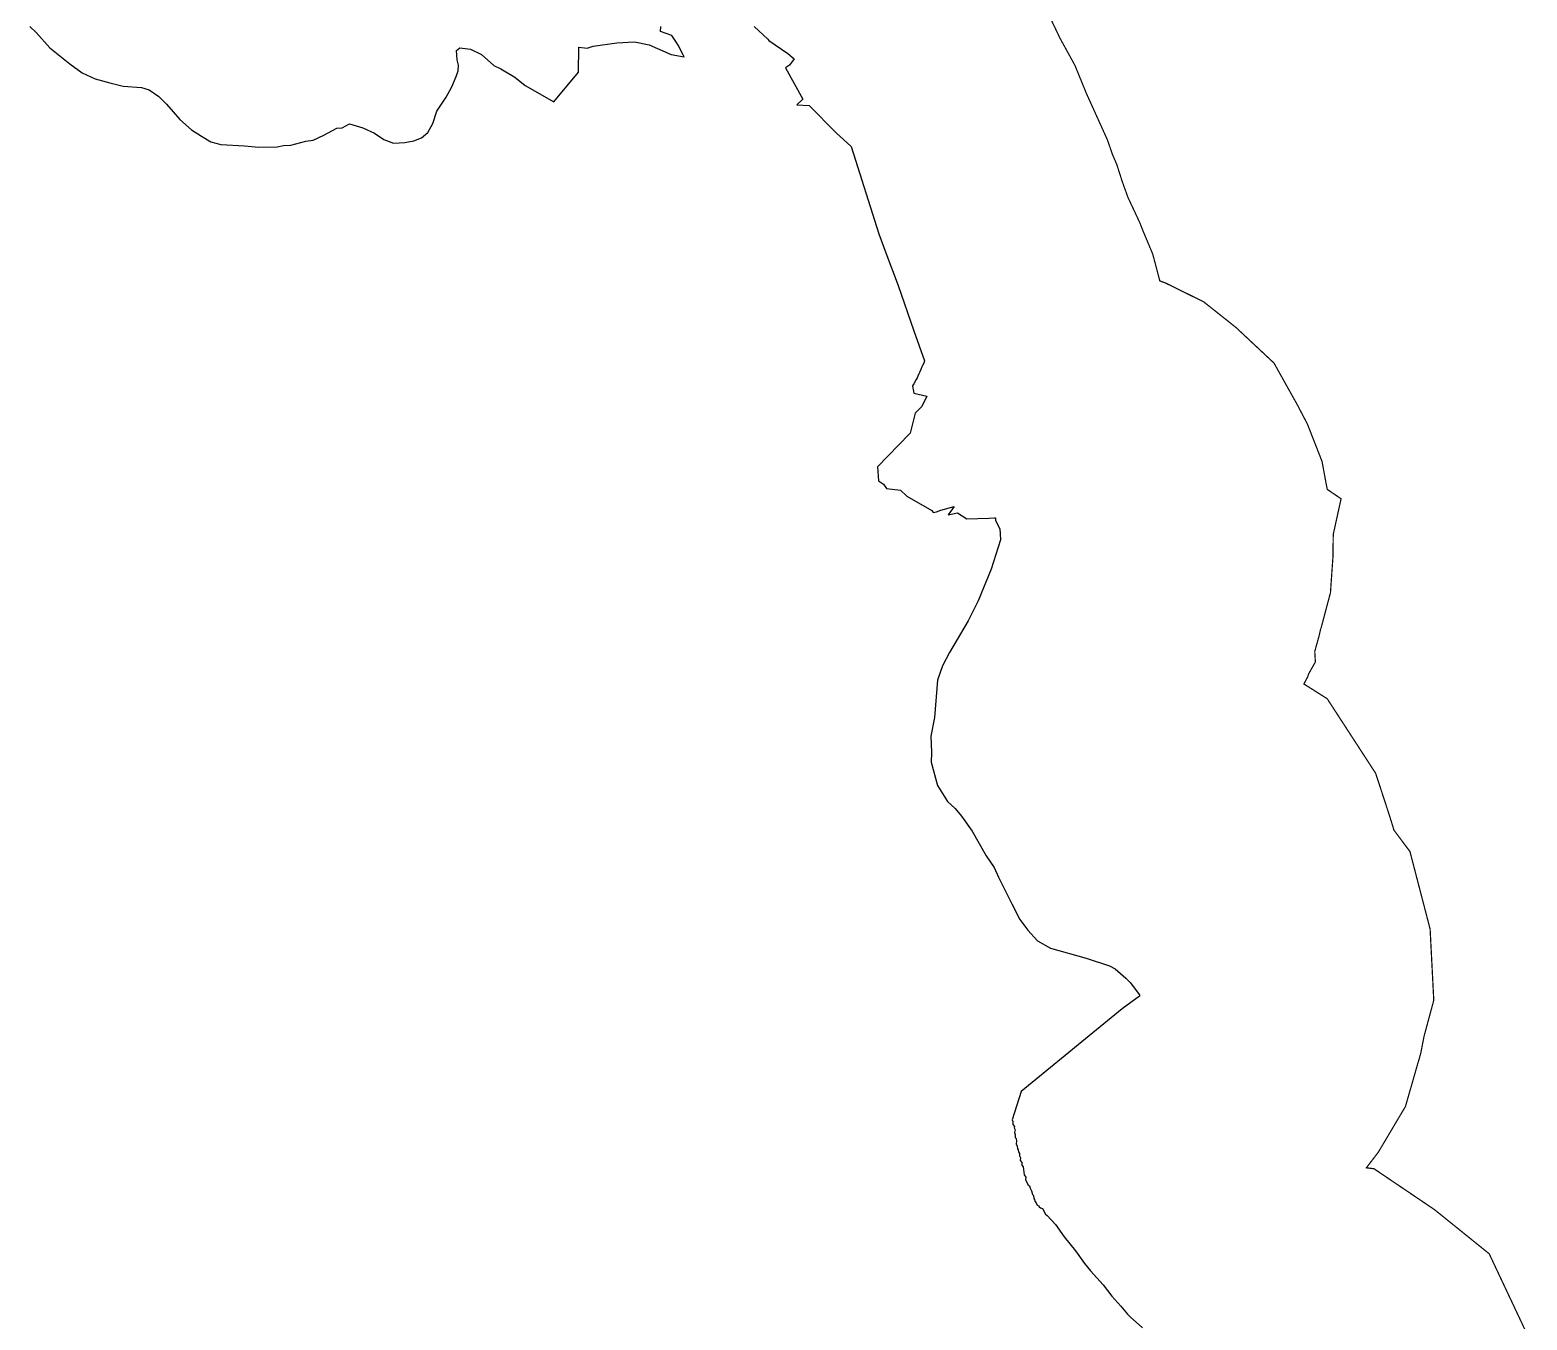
# Model space of a CAD drawing. Header units: metres. Extents: x 255476 to 378809, y 1739479 to 2227865.
# Drawn here: x 306266 to 312341, y 1918178 to 1923413 of the extents above; entities that cross this region are included whole.
import ezdxf

# ---------------------------------------------------------------- set-up
doc = ezdxf.new("R2010")
doc.units = ezdxf.units.M
doc.header["$MEASUREMENT"] = 0
doc.layers.add('COASTLINE', color=5, linetype='Continuous')
doc.layers.add('DISTRICT BOUNDRY', color=86, linetype='Continuous')

msp = doc.modelspace()

# ---------------------------------------------------------------- linework, layer by layer
at = {"layer": 'COASTLINE', "color": 1, "flags": 128}
msp.add_lwpolyline([(310405.1, 1923465.1, 5, 5, 0), (310445.1, 1923381, 5, 5, 0), (310506.1, 1923270.2, 5, 5, 0), (310553.4, 1923154.6, 5, 5, 0), (310581.7, 1923092.1, 5, 5, 0), (310637.9, 1922968, 5, 5, 0), (310658.4, 1922908.9, 5, 5, 0), (310676, 1922867.9, 5, 5, 0), (310698.4, 1922798, 5, 5, 0), (310722.8, 1922730.3, 5, 5, 0), (310726.5, 1922723.2, 5, 5, 0), (310769, 1922632.5, 5, 5, 0), (310784.2, 1922594.1, 5, 5, 0), (310822.2, 1922503.5, 5, 5, 0), (310850.8, 1922395, 5, 5, 0), (310873.7, 1922386.5, 5, 5, 0), (311029, 1922309.9, 5, 5, 0), (311160, 1922205.8, 5, 5, 0), (311314.2, 1922061.4, 5, 5, 0), (311410, 1921889.9, 5, 5, 0), (311449.9, 1921813.5, 5, 5, 0), (311509.1, 1921662.3, 5, 5, 0), (311527.2, 1921564.2, 5, 5, 0), (311530.3, 1921548.9, 5, 5, 0), (311586.3, 1921510.7, 5, 5, 0), (311554.6, 1921365.9, 5, 5, 0), (311553.2, 1921272.1, 5, 5, 0), (311543.2, 1921129.3, 5, 5, 0), (311506.8, 1920992.1, 5, 5, 0), (311502.9, 1920980.1, 5, 5, 0), (311497.9, 1920957.3, 5, 5, 0), (311479.6, 1920891.2, 5, 5, 0), (311482, 1920848.3, 5, 5, 0), (311454.1, 1920799, 5, 5, 0), (311451.1, 1920788.4, 5, 5, 0), (311435.4, 1920759.2, 5, 5, 0), (311530.1, 1920699.2, 5, 5, 0), (311726.7, 1920396.5, 5, 5, 0), (311783.6, 1920222.5, 5, 5, 0), (311801.1, 1920165.7, 5, 5, 0), (311865.9, 1920078.9, 5, 5, 0), (311947.7, 1919764.2, 5, 5, 0), (311962.5, 1919475.5, 5, 5, 0), (311923, 1919329.2, 5, 5, 0), (311909.6, 1919260.2, 5, 5, 0), (311847.6, 1919044.5, 5, 5, 0), (311737.3, 1918858.6, 5, 5, 0), (311689, 1918795.6, 5, 5, 0), (311720, 1918791.7, 5, 5, 0), (311966.1, 1918625.3, 5, 5, 0), (312187.4, 1918446.7, 5, 5, 0), (312338.5, 1918125.8, 5, 5, 0)], format="xyseb", dxfattribs=at)
at = {"layer": 'DISTRICT BOUNDRY'}
for points in [[(306266, 1923427.3, 0), (306290.8, 1923402.9, 0), (306346.4, 1923340.9, 0), (306427.3, 1923276.2, 0), (306477.9, 1923239.6, 0), (306531.2, 1923214.5, 0), (306590.7, 1923198.3, 0), (306644.8, 1923184.8, 0), (306718.7, 1923179.4, 0), (306749.4, 1923169.7, 0), (306788.9, 1923143, 0), (306819.5, 1923111.9, 0), (306874.2, 1923050.1, 0), (306922.2, 1923007.7, 0), (306962.1, 1922982.4, 0), (306999.4, 1922958.7, 0), (307039.9, 1922948.3, 0), (307136.2, 1922942.5, 0), (307194.2, 1922938.1, 0), (307269.4, 1922939.6, 0), (307295, 1922944.3, 0), (307324.7, 1922946.2, 0), (307385.4, 1922961.5, 0), (307415.9, 1922965.8, 0), (307458.6, 1922986, 0), (307510.9, 1923014.9, 0), (307532.6, 1923016.7, 0), (307562.5, 1923031.7, 0), (307617.3, 1923015.9, 0), (307663.8, 1922994, 0), (307701.6, 1922968.5, 0), (307741.2, 1922953.9, 0), (307787.5, 1922957.1, 0), (307824.2, 1922963.4, 0), (307854.5, 1922975.6, 0), (307880, 1922996.7, 0), (307900.3, 1923034.1, 0), (307917.4, 1923083.6, 0), (307955.5, 1923141.1, 0), (307977.6, 1923182.9, 0), (307995.8, 1923224.7, 0), (308003.4, 1923248, 0), (308005.1, 1923270.7, 0), (307999.4, 1923291.6, 0), (307997.5, 1923330.2, 0), (308010.7, 1923341.2, 0), (308053.4, 1923335.5, 0), (308098.1, 1923313.1, 0), (308148.1, 1923269.1, 0), (308177.4, 1923255.1, 0), (308234, 1923222, 0), (308275.2, 1923187.6, 0), (308391.5, 1923121.1, 0), (308492.2, 1923242.3, 0), (308492.7, 1923344, 0), (308527.3, 1923340, 0), (308552.1, 1923347.9, 0), (308647.6, 1923361.5, 0), (308718.5, 1923365.5, 0), (308778.7, 1923353.1, 0), (308868, 1923313.5, 0), (308921.3, 1923304.5, 0), (308916.9, 1923312.7, 0), (308896.2, 1923351.5, 0), (308890.2, 1923362.8, 0), (308870.5, 1923390.2, 0), (308824.2, 1923406.8, 0), (308826, 1923427.4, 0)], [(309204.4, 1923427.8, 0), (309259.9, 1923375.3, 0), (309263.9, 1923371, 0), (309341.7, 1923318.2, 0), (309367.2, 1923296.5, 0), (309348, 1923270.4, 0), (309332, 1923259.7, 0), (309402.5, 1923133, 0), (309377.8, 1923109.8, 0), (309428.1, 1923107.2, 0), (309538.1, 1922995.9, 0), (309599, 1922940, 0), (309711.3, 1922585.6, 0), (309738.4, 1922508.9, 0), (309788.7, 1922376.8, 0), (309853.1, 1922191.7, 0), (309896.6, 1922070.4, 0), (309892.6, 1922061.5, 0), (309888.2, 1922051.8, 0), (309885.4, 1922045.7, 0), (309880.7, 1922035.2, 0), (309876.4, 1922025.8, 0), (309872.7, 1922017.6, 0), (309868.6, 1922008.5, 0), (309865.8, 1922002.2, 0), (309861.9, 1921995.2, 0), (309852, 1921977.5, 0), (309847.3, 1921969, 0), (309849, 1921960, 0), (309850.2, 1921953.9, 0), (309852.9, 1921939.3, 0), (309905.6, 1921927.3, 0), (309905.9, 1921927.2, 0), (309885.2, 1921885.1, 0), (309858.2, 1921857.5, 0), (309837.6, 1921777.3, 0), (309834.7, 1921774.4, 0), (309704.9, 1921640.9, 0), (309709.8, 1921583.6, 0), (309729.5, 1921570, 0), (309741.4, 1921553, 0), (309798.7, 1921546.2, 0), (309824.4, 1921521.4, 0), (309926.3, 1921463.5, 0), (309931.5, 1921455.6, 0), (309945.2, 1921458, 0), (309961.9, 1921464.7, 0), (310015.9, 1921479.7, 0), (309991.9, 1921445.2, 0), (310030.2, 1921453.1, 0), (310068.2, 1921429.4, 0), (310156.9, 1921432.2, 0), (310179.6, 1921433.2, 0), (310183.6, 1921433.4, 0), (310184.5, 1921423, 0), (310201, 1921388.6, 0), (310202.7, 1921368.2, 0), (310204.7, 1921343.6, 0), (310166, 1921224.8, 0), (310113.9, 1921096, 0), (310072.9, 1921016, 0), (309997.1, 1920887.2, 0), (309968.9, 1920832.4, 0), (309949.1, 1920774.1, 0), (309936.6, 1920623.2, 0), (309921.6, 1920546.9, 0), (309924.8, 1920480.5, 0), (309923.2, 1920442.3, 0), (309949.3, 1920346.7, 0), (309989.1, 1920282.5, 0), (310020.1, 1920253.4, 0), (310046.5, 1920222.4, 0), (310089.5, 1920161.4, 0), (310145.8, 1920061.4, 0), (310178.2, 1920014.1, 0), (310196.4, 1919975, 0), (310249.8, 1919867.3, 0), (310283.3, 1919803.7, 0), (310315.2, 1919760.6, 0), (310354.8, 1919716.9, 0), (310407.4, 1919687.5, 0), (310551.4, 1919646.6, 0), (310647.2, 1919615, 0), (310670, 1919602.8, 0), (310712.3, 1919564.7, 0), (310731, 1919548, 0), (310767.9, 1919496.9, 0), (310769, 1919491.7, 0), (310698, 1919440.5, 0), (310288.3, 1919105.8, 0), (310251.8, 1918990, 0), (310254.8, 1918983.2, 0), (310254.6, 1918971.6, 0), (310260.7, 1918963.7, 0), (310259.7, 1918957.2, 0), (310263.3, 1918950.1, 0), (310261, 1918938.2, 0), (310263.8, 1918930, 0), (310263.5, 1918918.8, 0), (310267.7, 1918914.3, 0), (310269.1, 1918903.8, 0), (310267.8, 1918892.3, 0), (310272.5, 1918883.8, 0), (310273.2, 1918873, 0), (310276.6, 1918868.6, 0), (310277.1, 1918860.9, 0), (310280.9, 1918853.2, 0), (310281.7, 1918843.5, 0), (310285.6, 1918835.9, 0), (310284.8, 1918825.5, 0), (310290.9, 1918816.8, 0), (310290.7, 1918806.3, 0), (310295.7, 1918799.9, 0), (310300.6, 1918767.6, 0), (310306.5, 1918757.5, 0), (310305.2, 1918748, 0), (310315.3, 1918727.5, 0), (310322, 1918722.2, 0), (310325, 1918712.6, 0), (310330.5, 1918702.5, 0), (310333.8, 1918687.1, 0), (310338.3, 1918682.6, 0), (310340, 1918671, 0), (310342.7, 1918666.3, 0), (310343.4, 1918660.4, 0), (310349.7, 1918653.5, 0), (310352.9, 1918644, 0), (310359.6, 1918641.6, 0), (310361.6, 1918636.9, 0), (310366.6, 1918632.9, 0), (310374.8, 1918631, 0), (310386.9, 1918606.8, 0), (310393.7, 1918601.6, 0), (310427.4, 1918565.1, 0), (310462.4, 1918515, 0), (310508.3, 1918459.1, 0), (310545, 1918406.7, 0), (310569.5, 1918378, 0), (310621.2, 1918320.4, 0), (310655.8, 1918274.8, 0), (310692.1, 1918234.6, 0), (310719.2, 1918201.7, 0), (310729.9, 1918190.7, 0), (310780, 1918146.5, 0)]]:
    msp.add_polyline3d(points, dxfattribs=at)

doc.saveas('drawing.dxf')
